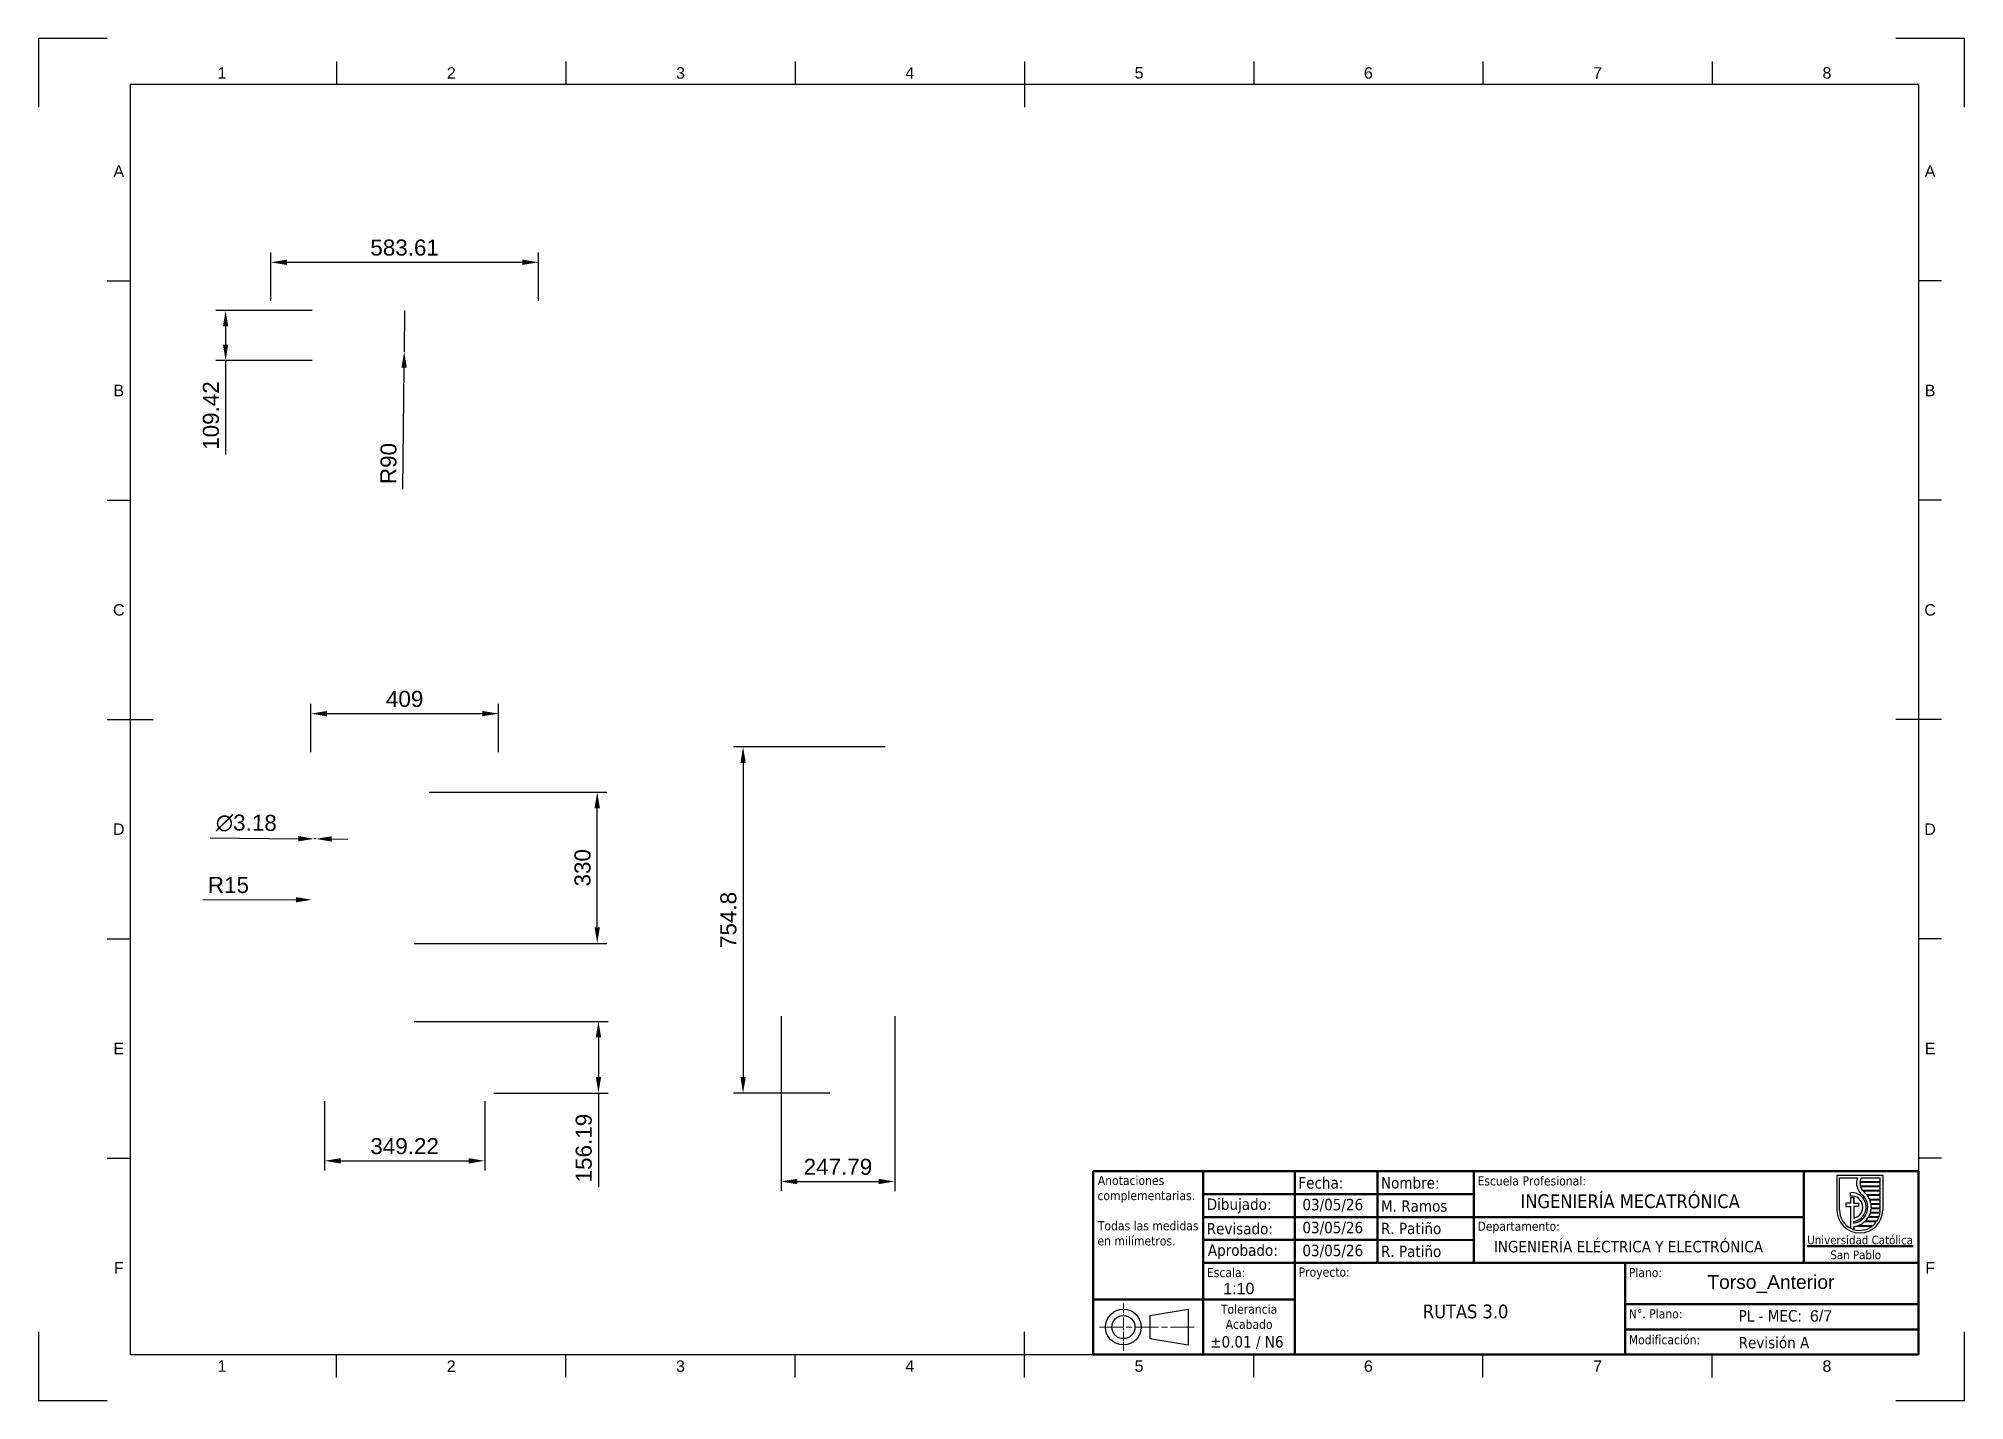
# Paper-space layout 'Torso_2-Copiar-Copiar' of a CAD drawing. Header units: millimetres. Extents: x 0 to 420, y 0 to 297.
import ezdxf
from ezdxf.enums import TextEntityAlignment as Align

# ---------------------------------------------------------------- set-up
doc = ezdxf.new("R2010")
doc.units = ezdxf.units.MM
doc.header["$LTSCALE"] = 0.75
doc.linetypes.add('CHAIN', pattern=[0.35429999999999995, 0.2362, -0.0295, 0.0591, -0.0295])
for name, color, linetype, lineweight in [('BORDER', 7, 'Continuous', 25), ('FD_Dimensions', 7, 'Continuous', 25), ('Notes', 7, 'Continuous', 25), ('Title (ISO)', 7, 'Continuous', 50), ('TITLEBLOCK', 7, 'Continuous', 35)]:
    doc.layers.add(name, color=color, linetype=linetype, lineweight=lineweight)
doc.styles.add('FusionTitle', font='arial.ttf')
doc.styles.add('MtXpl_Tahoma', font='tahoma.ttf')
doc.styles.add('MtXpl_Tahoma_1', font='tahomabd.ttf')
doc.styles.get("Standard").update_dxf_attribs({"font": 'arial.ttf'})
doc.dimstyles.new('Dim-ISO-25', dxfattribs={"dimtxt": 3.5, "dimasz": 3.5, "dimexe": 2.1, "dimexo": 2.1, "dimgap": 1.4, "dimtad": 1, "dimzin": 12, "dimdsep": 46, "dimtxsty": 'Standard', "dimcen": 0, "dimazin": 3, "dimtp": 0.1, "dimtm": 0.1000000001, "dimtfac": 0.7142857142857143, "dimtmove": 0, "dimatfit": 3, "dimfxl": 1, "dimtzin": 12, "dimarcsym": 0})

# ---------------------------------------------------------------- blocks, each defined once
blk = doc.blocks.new('ISO_A3_SHEET')
at = {"layer": 'BORDER'}
for p, q in [((65, 292), (65.00000000000011, 287)), ((115, 292), (115.0000000000001, 287)), ((165, 292), (165.0000000000001, 287)), ((215, 292), (215, 282)), ((265, 292), (265.0000000000001, 287)), ((315, 292), (315.0000000000001, 287)), ((365, 292), (365, 287)), ((410, 287), (20, 287)), ((20, 287), (20, 10)), ((410, 287), (410, 10)), ((15, 244.16666), (20, 244.1666599999999)), ((415, 244.16666), (410, 244.1666599999999)), ((15, 196.33333), (20, 196.33333)), ((415, 196.33333), (410, 196.33333)), ((15, 148.5), (25, 148.5)), ((415, 148.5), (405, 148.5)), ((15, 100.66667), (20, 100.66667)), ((415, 100.66667), (410, 100.66667)), ((15, 52.83334000000001), (20, 52.83334000000001)), ((415, 52.83334000000001), (410, 52.83334000000001)), ((215, 5), (215, 15)), ((20, 10), (410, 10)), ((65, 4.999999999999996), (65.00000000000011, 9.999999999999996)), ((115, 4.999999999999996), (115.0000000000001, 9.999999999999996)), ((165, 4.999999999999996), (165.0000000000001, 9.999999999999996)), ((265, 4.999999999999996), (265.0000000000001, 9.999999999999996)), ((315, 4.999999999999996), (315.0000000000001, 9.999999999999996)), ((365, 4.999999999999996), (365, 9.999999999999996))]:
    blk.add_line(p, q, dxfattribs=at)
at = {"layer": 'Defpoints'}
for p, q in [((15, 297), (0, 297)), ((0, 297), (0, 282)), ((420, 297), (405, 297)), ((420, 282), (420, 297)), ((0, 15), (0, 0)), ((420, 0), (420, 15)), ((0, 0), (15, 0)), ((405, 0), (420, 0))]:
    blk.add_line(p, q, dxfattribs=at)
at = {"layer": 'BORDER', "style": 'FusionTitle'}
for s, p in [('1', (40, 289.5)), ('2', (90, 289.5)), ('3', (140, 289.5)), ('4', (189.9999999999999, 289.5)), ('5', (240, 289.5)), ('6', (290, 289.5)), ('7', (339.9999999999999, 289.5)), ('8', (389.9999999999998, 289.5)), ('A', (17.5, 268.0833299999999)), ('A', (412.5, 268.0833299999999)), ('B', (17.5, 220.25)), ('B', (412.5, 220.25)), ('C', (17.5, 172.41667)), ('C', (412.5, 172.41667)), ('D', (17.5, 124.58334)), ('D', (412.5, 124.58334)), ('E', (17.5, 76.75001000000003)), ('E', (412.5, 76.75001000000003)), ('F', (17.5, 28.91668000000003)), ('F', (412.5, 28.91668000000003)), ('1', (40, 7.499999999999996)), ('2', (90, 7.499999999999996)), ('3', (140, 7.499999999999996)), ('4', (189.9999999999999, 7.499999999999996)), ('5', (240, 7.499999999999996)), ('6', (290, 7.499999999999996)), ('7', (339.9999999999999, 7.499999999999996)), ('8', (389.9999999999998, 7.499999999999996))]:
    blk.add_text(s, height=2.5, dxfattribs=at).set_placement(p, align=Align.MIDDLE)
blk = doc.blocks.new('MEC_UCSP_2026_ROTULO')
at = {"color": 7, "lineweight": 25}
blk.add_line((-17.82007871333789, 39.12797008913213), (-7.820078713337921, 39.12797008913213), dxfattribs=at)
at = {"lineweight": 25}
for p, q in [((-17.82007871333789, 39.12797008913213), (-17.82007871333798, 31.5259292728062)), ((-17.25885422354406, 31.5259292728062), (-17.2588542235404, 38.56674559933606)), ((-17.2588542235404, 38.56674559933606), (-13.32418381277256, 38.5667455993366)), ((-12.51933089246779, 38.56674559933609), (-8.381303203135417, 38.56674559933606)), ((-8.381303203135417, 37.68664355851942), (-8.381303203135417, 38.56674559933606)), ((-7.820078713337921, 39.12797008913213), (-7.82007871333866, 31.5259292728062)), ((-14.86089503986918, 34.58715376260142), (-14.86089503986918, 35.32694968096956)), ((-14.86089503986918, 34.23001090545893), (-14.86089503986918, 33.00552110954084)), ((-14.86089503986918, 34.23001090545893), (-14.12109912150174, 34.23001090545893)), ((-14.12109912150174, 34.23001090545893), (-14.12109912150174, 33.00552110954084)), ((-8.381303203135417, 37.5336530285598), (-12.79277127736913, 37.53365302855852)), ((-8.381303203135417, 37.68664355851942), (-12.78054656590325, 37.68664355851615)), ((-8.381303203135417, 36.73001090545901), (-12.70607927322845, 36.73001090545731)), ((-8.381303203135417, 36.57702037549865), (-12.6594390763392, 36.57702037549919)), ((-8.381303203135417, 35.77337825239744), (-12.21402312631682, 35.77337825240085)), ((-8.381303203135417, 35.62038772243736), (-12.07850434150799, 35.62038772243906)), ((-8.381303203135417, 34.81674559933606), (-11.2787025788474, 34.81674559933549)), ((-8.381303203135417, 34.66375506937598), (-11.16276013290297, 34.6637550693757)), ((-8.381303203135417, 33.86011294627491), (-10.70535653292654, 33.86011294628059)), ((-8.381303203135417, 33.70712241631423), (-10.64256039242093, 33.70712241631722)), ((-8.381303203135417, 36.73001090545901), (-8.381303203135417, 37.5336530285598)), ((-8.381303203135417, 35.77337825239744), (-8.381303203135417, 36.57702037549865)), ((-8.381303203135417, 34.81674559933606), (-8.381303203135417, 35.62038772243736)), ((-8.381303203135417, 33.86011294627491), (-8.381303203135417, 34.66375506937598)), ((-8.381303203135417, 32.90348029321348), (-8.381303203135417, 33.70712241631423)), ((-14.86089503986918, 33.00552110954084), (-15.85579299904893, 33.00552110954084)), ((-15.85579299904893, 33.00552110954084), (-15.85579299904893, 32.26572519117309)), ((-15.85579299904893, 32.26572519117309), (-14.86089503986918, 32.26572519117309)), ((-14.86089503986918, 32.26572519117309), (-14.86089503986861, 27.58412806633331)), ((-14.12109912150174, 33.00552110954084), (-13.12620116231744, 33.00552110954084)), ((-14.12109912150174, 32.26572519117309), (-14.12109912150174, 29.78010925564354)), ((-13.12620116231744, 32.26572519117309), (-14.12109912150174, 32.26572519117309)), ((-13.12620116231744, 33.00552110954084), (-13.12620116231744, 32.26572519117309)), ((-8.697507592794068, 29.88059180406401), (-11.015812137164, 29.88059180406836)), ((-8.639692529701392, 30.03358233404083), (-10.92334821579118, 30.03358233403372)), ((-8.435057196075093, 30.83722445713596), (-10.5650479147281, 30.83722445712547)), ((-8.413749375435032, 30.99021498709149), (-10.51816568219112, 30.99021498709516)), ((-8.381303203135417, 32.90348029321348), (-10.41825567445233, 32.90348029321973)), ((-8.381303203135417, 32.7504897632538), (-10.39417659380808, 32.75048976324967)), ((-8.381303203135417, 31.79385711019265), (-10.36969154417369, 31.79385711019009)), ((-8.381303203135417, 31.94684764015233), (-10.35914760263825, 31.94684764015744)), ((-8.381303203135417, 31.94684764015233), (-8.381303203135417, 32.7504897632538)), ((-8.381303203134166, 31.5259292728062), (-8.381303203135417, 31.79385711019265)), ((-14.12109912150174, 29.03087830481638), (-14.12109912150174, 28.67061980179841)), ((-14.12109912150174, 27.92604761685806), (-14.12109912150174, 27.28210152800732)), ((-10.16695332604024, 27.96732649794356), (-13.8475270577452, 27.96732649794859)), ((-9.9732325166882, 28.12031702790773), (-13.25743073190426, 28.12031702790719)), ((-9.223903034189448, 28.92395915101665), (-11.84369462187186, 28.92395915100101)), ((-9.118021584020994, 29.07694968096405), (-11.67457068741658, 29.07694968096746))]:
    blk.add_line(p, q, dxfattribs=at)
for p, q in [((-14.12109912150174, 34.23001090545893), (-14.12109912150174, 33.00552110954084)), ((-14.12109912150174, 29.03087830481638), (-14.12109912150174, 28.67061980179841)), ((-14.12109912150174, 27.92604761685806), (-14.12109912150174, 27.28210152800732))]:
    blk.add_line(p, q)
for centre, radius, start, end in [((-10.21803789701403, 37.40490257738483), 3.316326530611559, 159.4918656993343, 229.9700718067654), ((-10.21803789701403, 37.40490257738483), 2.577950476363431, 153.2123733154867, 173.7256833307225), ((-14.6206095317221, 32.16368437484741), 3.172378369984435, 279.0592714309968, 94.343915471701), ((-14.6206095317221, 32.16368437484741), 2.435352335660864, 281.8358252640742, 95.66233518190684), ((-14.6206095317221, 32.16368437484741), 3.528598979965288, 278.1381585843023, 49.97007180684657), ((-10.21803789701403, 37.40490257738483), 2.577950476365546, 177.1372888432088, 195.1765316270082), ((-10.21803789701403, 37.40490257738483), 2.577950476368689, 198.7318621581001, 219.2626672245313), ((-14.6206095317221, 32.16368437484741), 4.266975034208035, 38.44523315686742, 49.97007180684411), ((-14.6206095317221, 32.16368437484741), 4.266975034207811, 23.42646200813538, 35.86742520869092), ((-14.6206095317221, 32.16368437484741), 4.266975034207594, 9.984231373630882, 21.20568948941422), ((-12.82007871333832, 31.52592927280853), 4.999999999999758, 180, 0), ((-12.82007871333832, 31.52592927280853), 4.4387755102058, 180, 306.7064644667793), ((-14.6206095317221, 32.16368437484741), 4.266975034208619, 313.6639947182234, 327.6519414187218), ((-14.6206095317221, 32.16368437484741), 4.266975034208469, 330.0524779574881, 341.8885378785549), ((-14.6206095317221, 32.16368437484741), 4.266975034207097, 344.0372700211091, 355.0278216395938), ((-14.6206095317221, 32.16368437484741), 4.266975034206616, 357.0871207105816, 7.904513512973684), ((-12.82007871333832, 31.52592927280853), 4.438775510205517, 326.5146233769007, 338.2428261347644), ((-12.82007871333832, 31.52592927280853), 4.438775510204583, 340.3540545835053, 351.0741278924189), ((-12.82007871333832, 31.52592927280853), 4.438775510203749, 353.0680938023798, 0), ((-14.6206095317221, 32.16368437484741), 4.266975034211123, 276.722704602621, 280.4383889219063), ((-14.6206095317221, 32.16368437484741), 4.266975034210507, 288.6309931772285, 310.6013718740909), ((-12.82007871333832, 31.52592927280853), 4.438775510205478, 309.8931906980974, 324.1128287902)]:
    blk.add_arc(centre, radius, start, end, dxfattribs=at)
at = {"lineweight": 35}
blk.add_arc((-10.21803789701403, 37.40490257738483), 2.577950476368822, 223.8062830758607, 229.9700718067466, dxfattribs=at)
at = {"layer": 'Title (ISO)'}
for p, q in [((0, 40), (-180, 39.99999999999997)), ((-180, 39.99999999999997), (-180, 11.99999999999999)), ((-156.0002274212786, 34.99999999999994), (-156.0002274212786, 40)), ((-136.0000000003106, 34.99999999999994), (-136.0000000003106, 39.99999999999994)), ((-117.9999999733539, 35.00495612564612), (-117.9999999733539, 40)), ((-96.99999997335391, 34.99999999999991), (-96.99999997335391, 40)), ((-24.99999999999997, 19.99985415971426), (-25, 40)), ((0, 11), (0, 40)), ((-156.0002274212786, 29.95122079275717), (-156.0002274212786, 34.99999999999994)), ((-156.0002274212786, 34.99999999999994), (-136.0000000003106, 34.99999999999994)), ((-136.0000000003106, 35.00495612564612), (-117.9999999733539, 35.00495612564612)), ((-136.0000000003106, 29.99992707985709), (-136.0000000003106, 34.99999999999994)), ((-117.9999999734172, 29.99992707985712), (-117.9999999734172, 35.00983933114958)), ((-117.9999999733539, 35.00495612564612), (-96.99999997335391, 35.00495612564612)), ((-96.99999997335391, 29.99992707985712), (-96.99999997335391, 34.99999999999991)), ((-156.0002274212786, 29.99992707985709), (-136.0000000003106, 29.99992707985709)), ((-156.0002274212786, 24.96412808077291), (-156.0002274212786, 29.95122079275717)), ((-136.0000000003106, 19.99999999999996), (-136.0000000003106, 29.99999999999994)), ((-136.0000000003106, 29.99999999999994), (-136.0000000003106, 29.99992707985709)), ((-117.9999999734172, 29.99992707985712), (-136.0000000003106, 29.99992707985709)), ((-117.9999999734172, 25.05840130746574), (-117.9999999734172, 29.99992707985712)), ((-96.99999997335391, 29.99992707985712), (-117.9999999734172, 29.99992707985712)), ((-96.99999997335391, 29.99992707985712), (-25, 29.99992707985714)), ((-96.99999997335391, 24.9999999999999), (-96.99999997335391, 29.99992707985712)), ((-156.0002274212786, 24.99999999999997), (-136.0000000003106, 24.99999999999996)), ((-156.0002274212786, 19.99999999999996), (-156.0002274212786, 24.96412808077291)), ((-136.0000000003106, 24.99999999999996), (-117.9999999734164, 24.99999999999997)), ((-117.9999999733539, 19.9999326890988), (-117.9999999734172, 25.05840130746574)), ((-96.99999997335411, 24.93530076881218), (-117.9999999734165, 24.99983720889105)), ((-96.99999997335391, 19.99985415971423), (-96.99999997335391, 24.9999999999999)), ((-136.0000000003106, 19.99999999999996), (-156.0002274212786, 19.99999999999996)), ((-156.0002274212786, 11.99999999999999), (-156.0002274212786, 19.99999999999996)), ((-136.0000000003106, 11.99999999999999), (-136.0000000003106, 19.99999999999996)), ((-136.0000000003106, 19.99999999999996), (-117.9999999733539, 19.9999326890988)), ((-96.99999997335391, 19.99985415971423), (-117.9999999733539, 19.9999326890988)), ((-96.99999997335391, 19.99985415971423), (-64, 19.99985415971426)), ((-64, 11), (-64, 19.99985415971426)), ((-64, 19.99985415971426), (5.684341886080801e-14, 19.99985415971426)), ((-180, 11.99999999999999), (-156.0002274212786, 11.99999999999999)), ((-180, 1.4210854715202e-14), (-180, 11.99999999999999)), ((-136.0000000003106, 11.99999999999999), (-156.0002274212786, 11.99999999999999)), ((-156.0002274212786, 11.99999999999999), (-156.0002274212786, 1.4210854715202e-14)), ((-136.0000000003106, 11.99999999999999), (-136.0000000003106, 0)), ((-64, 11), (0, 11)), ((-64, 5.5), (-64, 11)), ((0, 0), (0, 11)), ((-64, 0), (-64, 5.5)), ((-64, 5.5), (-0.08950819832995194, 5.5)), ((-180, 1.4210854715202e-14), (0, 0))]:
    blk.add_line(p, q, dxfattribs=at)
at = {"layer": 'Title (ISO)', "linetype": 'CHAIN', "lineweight": 18, "ltscale": 11.50632762908936}
blk.add_line((-173.4142274458712, 11.17744372809426), (-173.4142274458712, 0.8225562719057677), dxfattribs=at)
at = {"layer": 'Title (ISO)', "lineweight": 25}
for p, q in [((-167.6420450572414, 8.519999999999925), (-159.3142274212786, 9.899999999999949)), ((-167.6420450572414, 8.519999999999925), (-167.6420450572414, 3.480000000000047)), ((-159.3142274212786, 9.899999999999949), (-159.3142274212786, 2.100000000000037)), ((-167.6420450572414, 3.480000000000047), (-159.3142274212786, 2.100000000000037))]:
    blk.add_line(p, q, dxfattribs=at)
at = {"layer": 'Title (ISO)', "linetype": 'CHAIN', "lineweight": 18, "ltscale": 29.1260986328125}
blk.add_line((-178.6415298339876, 6.000000000000028), (-158.0027764175782, 6.000000000000028), dxfattribs=at)
at = {"layer": 'Title (ISO)', "lineweight": 25}
for radius in [3.899999999999889, 2.519999999999929]:
    blk.add_circle((-173.4142274212783, 6.000000000000028), radius, dxfattribs=at)
at = {"layer": 'Title (ISO)'}
for s, height, style, p in [('Anotaciones', 2, 'MtXpl_Tahoma', (-179, 36.98703402280805)), ('Fecha:', 2.5, 'MtXpl_Tahoma', (-135.2535258562793, 36.21977837474815)), ('Nombre:', 2.5, 'MtXpl_Tahoma', (-117.2535289266818, 36.21977837474815)), ('Escuela Profesional:', 2, 'MtXpl_Tahoma', (-96.20282068502348, 36.89657488247146)), ('complementarias.', 2, 'MtXpl_Tahoma', (-179.0792478173271, 33.69408695956644)), ('Dibujado:', 2.5, 'MtXpl_Tahoma', (-155.2535258562794, 31.54885829415709)), ('03/05/26', 2.5, 'MtXpl_Tahoma', (-134.3794492948288, 31.47070495036069)), ('M. Ramos', 2.5, 'MtXpl_Tahoma', (-117.2535258562794, 31.16093329152926)), ('INGENIERÍA MECATRÓNICA', 3, 'MtXpl_Tahoma', (-86.81229012760241, 31.96701908791624)), ('Todas las medidas', 2, 'MtXpl_Tahoma', (-179, 27.10819283308323)), ('en milímetros.', 2, 'MtXpl_Tahoma', (-179.0792478173271, 23.81524576984162)), ('Revisado:', 2.5, 'MtXpl_Tahoma', (-155.2535258562794, 26.21977837474811)), ('03/05/26', 2.5, 'MtXpl_Tahoma', (-134.3794492948287, 26.46574882471453)), ('R. Patiño', 2.5, 'MtXpl_Tahoma', (-117.2539534535965, 26.26762581047882)), ('Departamento:', 2, 'MtXpl_Tahoma', (-96.20282066720969, 26.99992707985712)), ('INGENIERÍA ELÉCTRICA Y ELECTRÓNICA', 2.5, 'MtXpl_Tahoma', (-92.63280725319002, 22.30576416643018)), ('%%UUniversidad Católica', 1.9, 'MtXpl_Tahoma', (-24.29053623095376, 24.04516636423993)), ('Aprobado:', 2.5, 'MtXpl_Tahoma', (-155, 21.53962390866349)), ('03/05/26', 2.5, 'MtXpl_Tahoma', (-134.3794492948288, 21.46574882471453)), ('R. Patiño', 2.5, 'MtXpl_Tahoma', (-117.2535258562794, 21.27277641706775)), ('San Pablo', 1.9, 'MtXpl_Tahoma_1', (-19.25371676266508, 20.80358770980868)), ('Escala:', 2, 'MtXpl_Tahoma', (-155.2028206850235, 16.91000671591668)), ('Proyecto:', 2, 'MtXpl_Tahoma', (-135.2028206850235, 16.99999605836287)), ('Plano:', 2, 'MtXpl_Tahoma', (-63.20282068502348, 16.90986087563098)), ('Tolerancia', 2, 'MtXpl_Tahoma', (-152.1590987177111, 8.910858839750276)), ('RUTAS 3.0', 3, 'MtXpl_Tahoma', (-108.1081883482615, 7.920410227515697)), ('N°. Plano:', 2, 'MtXpl_Tahoma', (-63.20282068502348, 7.910006715916737)), ('PL - MEC:', 2.5, 'MtXpl_Tahoma', (-39.2535258562794, 7.215748824714574)), ('Acabado', 2, 'MtXpl_Tahoma', (-151.1335782341651, 5.61791177650867)), ('Modificación:', 2, 'MtXpl_Tahoma', (-63.20282068502348, 2.248824714573937)), ('±0.01 / N6', 2.5, 'MtXpl_Tahoma', (-154.4859959641852, 1.54398925453323)), ('Revisión A', 2.5, 'MtXpl_Tahoma', (-39.2535258562794, 1.369039623908663))]:
    blk.add_text(s, height=height, dxfattribs=dict(at, style=style)).set_placement(p)
at = {"layer": 'TITLEBLOCK', "lineweight": 13}
for tag, p in [('SCALE', (-151.6438633968809, 13.18046197505817)), ('SHEET', (-23.69389511339359, 7.188727823051603))]:
    blk.add_attdef(tag, p, '', height=2.5, dxfattribs=at)
blk = doc.blocks.new('*D401')
at = {"layer": 'Defpoints', "color": 0, "transparency": 16777216}
for p in [(109.0186071099789, 248.2050056257723), (50.6580977976783, 237.7050056257723), (109.0186071099789, 237.7050056257723)]:
    blk.add_point(p, dxfattribs=at)
at = {"layer": 'FD_Dimensions', "color": 0, "lineweight": -2, "transparency": 16777216}
for p, q in [((50.6580977976783, 239.8050056257723), (50.6580977976783, 250.3050056257723)), ((54.1580977976783, 248.2050056257723), (105.5186071099789, 248.2050056257723)), ((109.0186071099789, 239.8050056257723), (109.0186071099789, 250.3050056257723))]:
    blk.add_line(p, q, dxfattribs=at)
at = {"layer": 'FD_Dimensions', "color": 0, "transparency": 16777216}
for points in [[(54.1580977976783, 248.7883389591056), (54.1580977976783, 247.6216722924389), (50.6580977976783, 248.2050056257723)], [(105.5186071099789, 248.7883389591056), (105.5186071099789, 247.6216722924389), (109.0186071099789, 248.2050056257723)]]:
    blk.add_solid(points, dxfattribs=at)
at = {"layer": 'FD_Dimensions', "color": 0, "transparency": 16777216, "insert": (79.83835245382858, 251.3932048072184), "char_height": 3.5, "attachment_point": 5}
blk.add_mtext('583.61', dxfattribs=at)
blk = doc.blocks.new('*D402')
at = {"layer": 'Defpoints', "color": 0, "transparency": 16777216}
for p in [(186.7201563989132, 142.521306797007), (153.6447819251601, 67.04118832130351), (174.6447819251597, 67.04118832130352)]:
    blk.add_point(p, dxfattribs=at)
at = {"layer": 'FD_Dimensions', "color": 0, "lineweight": -2, "transparency": 16777216}
for p, q in [((184.6201563989132, 142.521306797007), (151.5447819251602, 142.521306797007)), ((153.6447819251601, 139.021306797007), (153.6447819251601, 70.54118832130351)), ((172.5447819251598, 67.04118832130352), (151.5447819251602, 67.04118832130351))]:
    blk.add_line(p, q, dxfattribs=at)
at = {"layer": 'FD_Dimensions', "color": 0, "transparency": 16777216}
for points in [[(153.0614485918268, 139.021306797007), (154.2281152584935, 139.021306797007), (153.6447819251601, 142.521306797007)], [(153.0614485918268, 70.54118832130351), (154.2281152584935, 70.54118832130351), (153.6447819251601, 67.04118832130351)]]:
    blk.add_solid(points, dxfattribs=at)
at = {"layer": 'FD_Dimensions', "color": 0, "transparency": 16777216, "insert": (150.4577764681342, 104.7812475591552), "char_height": 3.5, "attachment_point": 5, "rotation": 90}
blk.add_mtext('754.8', dxfattribs=at)
blk = doc.blocks.new('*D403')
at = {"layer": 'Defpoints', "color": 0, "transparency": 16777216}
for p in [(83.0807992788547, 132.6603986577747), (121.8383524625606, 132.6603986577747), (79.83835246255975, 99.66039865752066)]:
    blk.add_point(p, dxfattribs=at)
at = {"layer": 'FD_Dimensions', "color": 0, "lineweight": -2, "transparency": 16777216}
for p, q in [((85.18079927885469, 132.6603986577747), (123.9383524625606, 132.6603986577747)), ((121.8383524625606, 103.1603986575207), (121.8383524625606, 129.1603986577747)), ((81.93835246255975, 99.66039865752066), (123.9383524625606, 99.66039865752067))]:
    blk.add_line(p, q, dxfattribs=at)
at = {"layer": 'FD_Dimensions', "color": 0, "transparency": 16777216}
for points in [[(121.2550191292273, 129.1603986577747), (122.421685795894, 129.1603986577747), (121.8383524625606, 132.6603986577747)], [(121.2550191292273, 103.1603986575207), (122.421685795894, 103.1603986575207), (121.8383524625606, 99.66039865752067)]]:
    blk.add_solid(points, dxfattribs=at)
at = {"layer": 'FD_Dimensions', "color": 0, "transparency": 16777216, "insert": (118.6501532811145, 116.1603986576476), "char_height": 3.5, "attachment_point": 5, "rotation": 90}
blk.add_mtext('330', dxfattribs=at)
blk = doc.blocks.new('*D404')
at = {"layer": 'Defpoints', "color": 0, "transparency": 16777216}
for p in [(79.83835246255975, 82.66039865752063), (97.21260122843663, 67.04118838290412), (122.1019633386761, 67.04118838290412)]:
    blk.add_point(p, dxfattribs=at)
at = {"layer": 'FD_Dimensions', "color": 0, "lineweight": -2, "transparency": 16777216}
for p, q in [((81.93835246255975, 82.66039865752063), (124.2019633386761, 82.66039865752064)), ((122.1019633386761, 79.16039865752064), (122.1019633386761, 70.54118838290412)), ((99.31260122843662, 67.04118838290412), (124.2019633386761, 67.04118838290412)), ((122.1019633386761, 67.04118838290412), (122.1019633386761, 46.53348033379088))]:
    blk.add_line(p, q, dxfattribs=at)
at = {"layer": 'FD_Dimensions', "color": 0, "transparency": 16777216}
for points in [[(121.5186300053428, 79.16039865752064), (122.6852966720094, 79.16039865752064), (122.1019633386761, 82.66039865752064)], [(121.5186300053428, 70.54118838290412), (122.6852966720094, 70.54118838290412), (122.1019633386761, 67.04118838290412)]]:
    blk.add_solid(points, dxfattribs=at)
at = {"layer": 'FD_Dimensions', "color": 0, "transparency": 16777216, "insert": (118.9149578816502, 55.03733435834746), "char_height": 3.5, "attachment_point": 5, "rotation": 90}
blk.add_mtext('156.19', dxfattribs=at)
blk = doc.blocks.new('*D405')
at = {"layer": 'Defpoints', "color": 0, "transparency": 16777216}
for p in [(100.2883524625597, 149.7831778555785), (59.38835246255974, 139.2831778555428), (100.2883524625597, 139.2831778555785)]:
    blk.add_point(p, dxfattribs=at)
at = {"layer": 'FD_Dimensions', "color": 0, "lineweight": -2, "transparency": 16777216}
for p, q in [((59.38835246255974, 141.3831778555428), (59.38835246255974, 151.8831778555785)), ((100.2883524625597, 141.3831778555785), (100.2883524625597, 151.8831778555785)), ((62.88835246255974, 149.7831778555785), (96.78835246255974, 149.7831778555785))]:
    blk.add_line(p, q, dxfattribs=at)
at = {"layer": 'FD_Dimensions', "color": 0, "transparency": 16777216}
for points in [[(62.88835246255974, 150.3665111889118), (62.88835246255974, 149.1998445222451), (59.38835246255974, 149.7831778555785)], [(96.78835246255974, 150.3665111889118), (96.78835246255974, 149.1998445222451), (100.2883524625597, 149.7831778555785)]]:
    blk.add_solid(points, dxfattribs=at)
at = {"layer": 'FD_Dimensions', "color": 0, "transparency": 16777216, "insert": (79.83835246255974, 152.9701833126044), "char_height": 3.5, "attachment_point": 5}
blk.add_mtext('409', dxfattribs=at)
blk = doc.blocks.new('*D406')
at = {"layer": 'Defpoints', "color": 0, "transparency": 16777216}
for p in [(79.83835245934834, 237.7050056257789), (79.75058251650749, 228.7054336116699)]:
    blk.add_point(p, dxfattribs=at)
at = {"layer": 'FD_Dimensions', "color": 0, "lineweight": -2, "transparency": 16777216}
for p, q in [((79.83835245934834, 237.7050056257789), (79.75058251650749, 228.7054336116699)), ((79.45805141567493, 198.7104874706792), (79.71644976095828, 225.2056000506275))]:
    blk.add_line(p, q, dxfattribs=at)
at = {"layer": 'FD_Dimensions', "color": 0, "transparency": 16777216}
blk.add_solid([(79.13314416745123, 225.211288843219), (80.29975535446535, 225.1999112580359), (79.75058251650749, 228.7054336116699)], dxfattribs=at)
at = {"layer": 'FD_Dimensions', "color": 0, "transparency": 16777216, "insert": (76.32557243659866, 204.3169507134085), "char_height": 3.5, "attachment_point": 5, "rotation": 89.44123033240932}
blk.add_mtext('R90', dxfattribs=at)
blk = doc.blocks.new('*D407')
at = {"layer": 'Defpoints', "color": 0, "transparency": 16777216}
for p in [(56.61924839961476, 109.1941641188866), (58.11924716001726, 109.1922357017833)]:
    blk.add_point(p, dxfattribs=at)
at = {"layer": 'FD_Dimensions', "color": 0, "lineweight": -2, "transparency": 16777216}
blk.add_line((35.81871572269453, 109.2209055429674), (56.11924881281514, 109.1948069245878), dxfattribs=at)
at = {"layer": 'FD_Dimensions', "color": 0, "transparency": 16777216}
blk.add_solid([(56.11999875279977, 109.7781397758552), (56.11849887283051, 108.6114740733203), (59.61924592041976, 109.19030728468)], dxfattribs=at)
at = {"layer": 'FD_Dimensions', "color": 0, "transparency": 16777216, "insert": (41.41755596230813, 112.400715694933), "char_height": 3.5, "attachment_point": 5, "rotation": 359.9263398722681}
blk.add_mtext('R15', dxfattribs=at)
blk = doc.blocks.new('*D408')
at = {"layer": 'Defpoints', "color": 0, "transparency": 16777216}
for p in [(60.13676782593734, 122.4800040470608), (60.45475709432095, 122.4773915400558)]:
    blk.add_point(p, dxfattribs=at)
at = {"layer": 'FD_Dimensions', "color": 0, "lineweight": -2, "transparency": 16777216}
for p, q in [((37.43098567774773, 122.6665481251591), (56.63688594121198, 122.5087580549773)), ((60.45475709432095, 122.4773915400558), (60.13676782593734, 122.4800040470608)), ((63.95463897904631, 122.4486375321394), (67.45452086377166, 122.4198835242229))]:
    blk.add_line(p, q, dxfattribs=at)
at = {"layer": 'FD_Dimensions', "color": 0, "transparency": 16777216}
for points in [[(56.64167827586473, 123.0920717024315), (56.63209360655923, 121.9254444075231), (60.13676782593734, 122.4800040470608)], [(63.95943131369906, 123.0319511795936), (63.94984664439356, 121.8653238846851), (60.45475709432095, 122.4773915400558)]]:
    blk.add_solid(points, dxfattribs=at)
at = {"layer": 'FD_Dimensions', "color": 0, "transparency": 16777216, "insert": (45.31098166076811, 125.8868100975692), "char_height": 3.5, "attachment_point": 5, "rotation": 359.5292851912539}
blk.add_mtext('∅3.18', dxfattribs=at)
blk = doc.blocks.new('*D409')
at = {"layer": 'Defpoints', "color": 0, "transparency": 16777216}
for p in [(61.79576246713933, 237.7050056257838), (40.79576246713941, 226.763105558501), (61.79576246713933, 226.763105558501)]:
    blk.add_point(p, dxfattribs=at)
at = {"layer": 'FD_Dimensions', "color": 0, "lineweight": -2, "transparency": 16777216}
for p, q in [((59.69576246713932, 237.7050056257838), (38.69576246713941, 237.7050056257838)), ((40.79576246713941, 234.2050056257838), (40.79576246713941, 230.263105558501)), ((59.69576246713932, 226.763105558501), (38.69576246713941, 226.763105558501)), ((40.79576246713941, 226.763105558501), (40.79576246713942, 206.2983715885147))]:
    blk.add_line(p, q, dxfattribs=at)
at = {"layer": 'FD_Dimensions', "color": 0, "transparency": 16777216}
for points in [[(40.21242913380608, 234.2050056257838), (41.37909580047275, 234.2050056257838), (40.79576246713941, 237.7050056257838)], [(40.21242913380608, 230.263105558501), (41.37909580047275, 230.263105558501), (40.79576246713941, 226.763105558501)]]:
    blk.add_solid(points, dxfattribs=at)
at = {"layer": 'FD_Dimensions', "color": 0, "transparency": 16777216, "insert": (37.60875701011355, 214.7807385735078), "char_height": 3.5, "attachment_point": 5, "rotation": 90}
blk.add_mtext('109.42', dxfattribs=at)
blk = doc.blocks.new('*D410')
at = {"layer": 'Defpoints', "color": 0, "transparency": 16777216}
for p in [(161.9412755023858, 85.92265852668693), (186.720156398908, 85.92265852668697), (186.720156398908, 47.75388214005613)]:
    blk.add_point(p, dxfattribs=at)
at = {"layer": 'FD_Dimensions', "color": 0, "lineweight": -2, "transparency": 16777216}
for p, q in [((161.9412755023858, 83.82265852668694), (161.9412755023858, 45.65388214005613)), ((186.720156398908, 83.82265852668698), (186.720156398908, 45.65388214005613)), ((165.4412755023858, 47.75388214005613), (183.220156398908, 47.75388214005613))]:
    blk.add_line(p, q, dxfattribs=at)
at = {"layer": 'FD_Dimensions', "color": 0, "transparency": 16777216}
for points in [[(165.4412755023858, 48.33721547338947), (165.4412755023858, 47.1705488067228), (161.9412755023858, 47.75388214005613)], [(183.220156398908, 48.33721547338947), (183.220156398908, 47.1705488067228), (186.720156398908, 47.75388214005613)]]:
    blk.add_solid(points, dxfattribs=at)
at = {"layer": 'FD_Dimensions', "color": 0, "transparency": 16777216, "insert": (174.3307159506469, 50.94088759708205), "char_height": 3.5, "attachment_point": 5}
blk.add_mtext('247.79', dxfattribs=at)
blk = doc.blocks.new('*D411')
at = {"layer": 'Defpoints', "color": 0, "transparency": 16777216}
for p in [(62.37726562699379, 67.36152708344332), (97.29943949734704, 67.36152713071812), (97.29943949734704, 52.25569580899366)]:
    blk.add_point(p, dxfattribs=at)
at = {"layer": 'FD_Dimensions', "color": 0, "lineweight": -2, "transparency": 16777216}
for p, q in [((62.37726562699379, 65.26152708344333), (62.37726562699379, 50.15569580899366)), ((97.29943949734704, 65.26152713071812), (97.29943949734704, 50.15569580899366)), ((65.87726562699379, 52.25569580899366), (93.79943949734704, 52.25569580899366))]:
    blk.add_line(p, q, dxfattribs=at)
at = {"layer": 'FD_Dimensions', "color": 0, "transparency": 16777216}
for points in [[(65.87726562699379, 52.839029142327), (65.87726562699379, 51.67236247566033), (62.37726562699379, 52.25569580899366)], [(93.79943949734704, 52.839029142327), (93.79943949734704, 51.67236247566033), (97.29943949734704, 52.25569580899366)]]:
    blk.add_solid(points, dxfattribs=at)
at = {"layer": 'FD_Dimensions', "color": 0, "transparency": 16777216, "insert": (79.83835256217041, 55.44389499043977), "char_height": 3.5, "attachment_point": 5}
blk.add_mtext('349.22', dxfattribs=at)

psp = doc.layouts.new('Torso_2-Copiar-Copiar')

# ---------------------------------------------------------------- block references
at = {"layer": 'BORDER'}
psp.add_blockref('ISO_A3_SHEET', (0, 0), dxfattribs=at)
at = {"layer": 'TITLEBLOCK'}
psp.add_blockref('MEC_UCSP_2026_ROTULO', (410, 10), dxfattribs=at).add_auto_attribs({'SCALE': '1:10', 'SHEET': '6/7'})

# ---------------------------------------------------------------- texts
at = {"layer": 'Notes', "insert": (345.7678460524387, 27.33187655585194), "char_height": 3, "attachment_point": 1}
psp.add_mtext_dynamic_manual_height_columns('\\pi18.16132;Torso_Anterior', width=64, gutter_width=17.5, heights=[0], dxfattribs=at)

# ---------------------------------------------------------------- dimensions: what is measured, and where the dimension line sits
at = {"layer": 'FD_Dimensions'}
for p1, p2, distance, picture, middle in [((50.6580977976783, 237.7050056257723), (109.0186071099789, 237.7050056257723), 10.5, '*D401', (79.83835245382858, 251.3932048072184)), ((61.7957624671393, 237.7050056257837), (61.7957624671393, 226.7631055585009), -20.999999999999886, '*D409', (37.60875701011355, 214.7807385735078)), ((161.9412755023858, 85.92265852668693), (186.720156398908, 85.92265852668697), -38.168776386630846, '*D410', (174.3307159506469, 50.94088759708205)), ((62.37726562699379, 67.36152708344332), (97.29943949734704, 67.36152713071812), -15.10583132172446, '*D411', (79.83835256217041, 55.44389499043977))]:
    dim = psp.add_aligned_dim(p1=p1, p2=p2, distance=distance, dimstyle='Dim-ISO-25', override={"dimlfac": -10, "dimclrd": 0, "dimclre": 0}, dxfattribs=at)
    dim.commit()
    dim.dimension.update_dxf_attribs({"geometry": picture, "text_midpoint": middle})
for center, mpoint, picture, middle in [((79.83835245934834, 237.7050056257789), (79.75058251650749, 228.7054336116699), '*D406', (79.51242633880567, 204.2858703482088)), ((58.11924716001726, 109.1922357017833), (56.61924839961476, 109.1941641188866), '*D407', (41.41345871175364, 109.2137128716442))]:
    dim = psp.add_radius_dim(center=center, mpoint=mpoint, dimstyle='Dim-ISO-25', override={"dimlfac": -10, "dimse1": 1, "dimclrd": 0, "dimclre": 0}, dxfattribs=at)
    dim.commit()
    dim.dimension.update_dxf_attribs({"geometry": picture, "text_midpoint": middle, "dimtype": 164})
dim = psp.add_linear_dim(base=(100.2883524625597, 149.7831778555785), p1=(59.38835246255974, 139.2831778555428), p2=(100.2883524625597, 139.2831778555785), dimstyle='Dim-ISO-25', override={"dimlfac": -10, "dimclrd": 0, "dimclre": 0}, dxfattribs=at)
dim.commit()
dim.dimension.update_dxf_attribs({"geometry": '*D405', "text_midpoint": (79.83835246255974, 152.9701833126044)})
for base, p1, p2, picture, middle in [((153.6447819251601, 67.04118832130351), (186.7201563989131, 142.5213067970069), (174.6447819251597, 67.0411883213035), '*D402', (150.4577764681342, 104.7812475591552)), ((121.8383524625606, 132.6603986577747), (79.83835246255973, 99.6603986575206), (83.08079927885467, 132.6603986577746), '*D403', (118.6501532811145, 116.1603986576476)), ((122.1019633386761, 67.04118838290412), (79.83835246255973, 82.6603986575206), (97.21260122843657, 67.0411883829041), '*D404', (118.9149578816502, 55.03733435834746))]:
    dim = psp.add_linear_dim(base=base, p1=p1, p2=p2, angle=90, dimstyle='Dim-ISO-25', override={"dimlfac": -10, "dimclrd": 0, "dimclre": 0}, dxfattribs=at)
    dim.commit()
    dim.dimension.update_dxf_attribs({"geometry": picture, "text_midpoint": middle})
dim = psp.add_diameter_dim_2p(p1=(60.45475709432095, 122.4773915400558), p2=(60.13676782593734, 122.4800040470608), dimstyle='Dim-ISO-25', override={"dimlfac": -10, "dimclrd": 0, "dimclre": 0}, dxfattribs=at)
dim.commit()
dim.dimension.update_dxf_attribs({"geometry": '*D408', "text_midpoint": (45.28399486711717, 122.6020300940264), "dimtype": 163})

doc.saveas('drawing.dxf')
